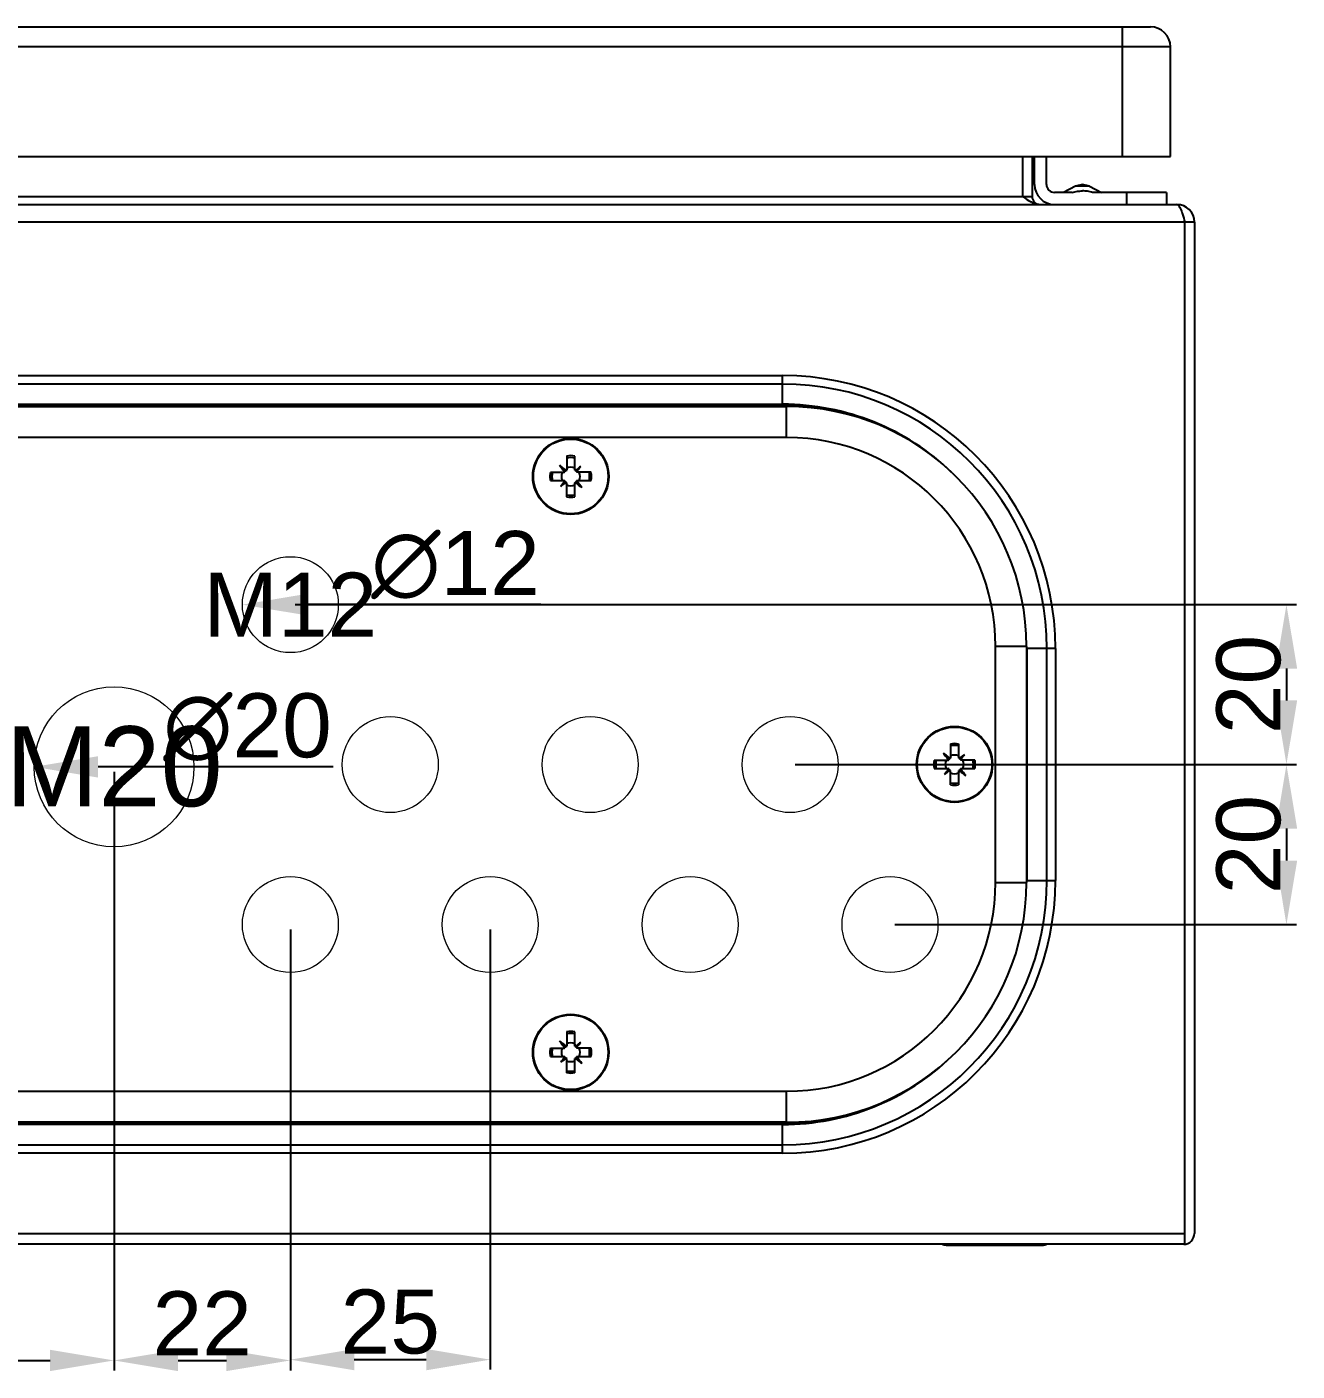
# Model space of a CAD drawing. Header units: millimetres. Extents: x 46697 to 52144, y 25488 to 34806.
# Drawn here: x 50883.4 to 51042.3, y 30668.3 to 30836.4 of the extents above; entities that cross this region are included whole.
import ezdxf

# ---------------------------------------------------------------- set-up
doc = ezdxf.new("R2010")
doc.units = ezdxf.units.MM
doc.layers.add('000-KOTIRANJE', color=254, linetype='Continuous', lineweight=5)
doc.layers.add('000-PI-Oprema', color=30, linetype='Continuous', lineweight=5)
doc.layers.add('000-PI-NO PLOT', color=6, linetype='Continuous', lineweight=5, plot=False)
doc.layers.add('000-PI-ORMAR', color=51, linetype='Continuous')
doc.styles.get("Standard").update_dxf_attribs({"font": 'arial.ttf'})
doc.dimstyles.new('ISO-25-lb', dxfattribs={"dimtxt": 8, "dimasz": 8, "dimexe": 1.25, "dimexo": 0.625, "dimtad": 1, "dimdec": 1, "dimtxsty": 'Standard', "dimcen": 5, "dimadec": 0, "dimazin": 0, "dimtfac": 1, "dimtdec": 1, "dimtmove": 0, "dimatfit": 3, "dimfxl": 1, "dimarcsym": 0})

# ---------------------------------------------------------------- blocks, each defined once
blk = doc.blocks.new('NSYCRN325150_bottom')
at = {"layer": '000-PI-ORMAR'}
for p, q in [((49561.72, 30888.93), (49801.72, 30888.93)), ((49798.22, 30872.73), (49798.22, 30888.93)), ((49804.22, 30886.43), (49559.22, 30886.43)), ((49804.22, 30872.73), (49804.22, 30886.43)), ((49559.22, 30872.73), (49804.22, 30872.73)), ((49785.72, 30872.73), (49785.72, 30867.73)), ((49786.92, 30872.73), (49786.92, 30867.73)), ((49787.22, 30869.23), (49787.22, 30872.73)), ((49788.72, 30869.23), (49788.72, 30872.73)), ((49792.36, 30869.02), (49790.85, 30868.23)), ((49793.22, 30869.23), (49792.36, 30869.02)), ((49794.08, 30869.02), (49792.36, 30869.02)), ((49794.08, 30869.02), (49793.22, 30869.23)), ((49794.08, 30869.02), (49795.59, 30868.23)), ((49577.52, 30867.73), (49786.92, 30867.73)), ((49791.95, 30868.23), (49789.72, 30868.23)), ((49803.72, 30868.23), (49794.49, 30868.23)), ((49798.72, 30868.23), (49798.72, 30866.73)), ((49803.72, 30868.23), (49803.72, 30866.73)), ((49559.42, 30866.73), (49805.02, 30866.73)), ((49807.22, 30864.53), (49557.22, 30864.53)), ((49806.02, 30736.73), (49806.02, 30864.53)), ((49807.22, 30864.53), (49807.22, 30738.07)), ((49608.72, 30845.34), (49755.72, 30845.34)), ((49755.72, 30841.68), (49755.72, 30845.34)), ((49755.72, 30844.28), (49608.72, 30844.28)), ((49608.22, 30841.47), (49756.22, 30841.47)), ((49608.72, 30841.75), (49755.72, 30841.75)), ((49755.72, 30841.68), (49608.72, 30841.68)), ((49756.22, 30837.59), (49756.22, 30841.47)), ((49756.22, 30837.59), (49608.22, 30837.59)), ((49728.71, 30835.27), (49728.71, 30833.5)), ((49729.74, 30833.5), (49729.74, 30835.27)), ((49728.49, 30833.45), (49727.83, 30834.11)), ((49728.4, 30833.54), (49728.56, 30833.54)), ((49728.4, 30833.54), (49728.4, 30833.38)), ((49728.57, 30833.54), (49728.56, 30833.54)), ((49728.71, 30833.68), (49728.57, 30833.54)), ((49728.57, 30833.54), (49728.66, 30833.45)), ((49728.66, 30833.45), (49728.71, 30833.5)), ((49729.87, 30833.54), (49729.74, 30833.68)), ((49729.74, 30833.5), (49729.78, 30833.45)), ((49729.87, 30833.54), (49729.78, 30833.45)), ((49729.93, 30833.54), (49729.87, 30833.54)), ((49730.04, 30833.54), (49729.93, 30833.54)), ((49729.95, 30833.45), (49730.47, 30833.97)), ((49730.04, 30833.54), (49730.04, 30833.43)), ((49726.86, 30832.72), (49726.61, 30832.72)), ((49726.67, 30833.24), (49728.44, 30833.24)), ((49726.67, 30832.21), (49728.44, 30832.21)), ((49728.49, 30831.99), (49727.98, 30831.48)), ((49728.4, 30833.37), (49728.26, 30833.24)), ((49728.26, 30832.21), (49728.4, 30832.07)), ((49728.4, 30833.38), (49728.4, 30833.37)), ((49728.4, 30833.37), (49728.49, 30833.28)), ((49728.4, 30832.07), (49728.49, 30832.16)), ((49728.4, 30832.01), (49728.4, 30832.07)), ((49728.4, 30831.9), (49728.4, 30832.01)), ((49728.4, 30831.9), (49728.51, 30831.9)), ((49728.44, 30833.24), (49728.49, 30833.28)), ((49728.49, 30832.16), (49728.44, 30832.21)), ((49728.66, 30833.45), (49728.49, 30833.45)), ((49728.49, 30833.45), (49728.49, 30833.28)), ((49728.49, 30832.16), (49728.49, 30831.99)), ((49728.49, 30831.99), (49728.66, 30831.99)), ((49728.57, 30831.9), (49728.51, 30831.9)), ((49728.57, 30831.9), (49728.66, 30831.99)), ((49728.57, 30831.9), (49728.71, 30831.76)), ((49728.71, 30831.94), (49728.66, 30831.99)), ((49728.71, 30830.17), (49728.71, 30831.94)), ((49729.78, 30831.99), (49729.74, 30831.94)), ((49729.74, 30830.17), (49729.74, 30831.94)), ((49729.74, 30831.76), (49729.87, 30831.9)), ((49729.95, 30833.45), (49729.78, 30833.45)), ((49729.78, 30831.99), (49729.95, 30831.99)), ((49729.87, 30831.9), (49729.78, 30831.99)), ((49729.88, 30831.9), (49729.87, 30831.9)), ((49730.04, 30831.9), (49729.88, 30831.9)), ((49729.95, 30833.28), (49729.95, 30833.45)), ((49730.04, 30833.37), (49729.95, 30833.28)), ((49729.95, 30833.28), (49730, 30833.24)), ((49730, 30832.21), (49729.95, 30832.16)), ((49729.95, 30831.99), (49729.95, 30832.16)), ((49730.04, 30832.07), (49729.95, 30832.16)), ((49729.95, 30831.99), (49730.61, 30831.33)), ((49731.77, 30833.24), (49730, 30833.24)), ((49730, 30832.21), (49731.77, 30832.21)), ((49730.04, 30833.37), (49730.04, 30833.43)), ((49730.18, 30833.24), (49730.04, 30833.37)), ((49730.04, 30832.07), (49730.18, 30832.21)), ((49730.04, 30832.07), (49730.04, 30832.06)), ((49730.04, 30832.06), (49730.04, 30831.9)), ((49731.58, 30832.72), (49731.83, 30832.72)), ((49786.22, 30811.47), (49782.34, 30811.47)), ((49782.34, 30781.97), (49782.34, 30811.47)), ((49786.22, 30811.47), (49786.22, 30781.97)), ((49789.84, 30811.22), (49786.25, 30811.22)), ((49786.25, 30811.22), (49786.25, 30782.22)), ((49788.78, 30782.22), (49788.78, 30811.22)), ((49789.84, 30811.22), (49789.84, 30782.22)), ((49776.71, 30799.27), (49776.71, 30797.5)), ((49777.74, 30797.5), (49777.74, 30799.27)), ((49774.86, 30796.72), (49774.61, 30796.72)), ((49774.67, 30797.24), (49776.44, 30797.24)), ((49776.49, 30797.45), (49775.83, 30798.11)), ((49776.4, 30797.37), (49776.26, 30797.24)), ((49776.4, 30797.54), (49776.56, 30797.54)), ((49776.4, 30797.54), (49776.4, 30797.38)), ((49776.4, 30797.38), (49776.4, 30797.37)), ((49776.4, 30797.37), (49776.49, 30797.28)), ((49776.44, 30797.24), (49776.49, 30797.28)), ((49776.66, 30797.45), (49776.49, 30797.45)), ((49776.49, 30797.45), (49776.49, 30797.28)), ((49776.57, 30797.54), (49776.56, 30797.54)), ((49776.71, 30797.68), (49776.57, 30797.54)), ((49776.57, 30797.54), (49776.66, 30797.45)), ((49776.66, 30797.45), (49776.71, 30797.5)), ((49777.87, 30797.54), (49777.74, 30797.68)), ((49777.74, 30797.5), (49777.78, 30797.45)), ((49777.87, 30797.54), (49777.78, 30797.45)), ((49777.95, 30797.45), (49777.78, 30797.45)), ((49777.93, 30797.54), (49777.87, 30797.54)), ((49778.04, 30797.54), (49777.93, 30797.54)), ((49777.95, 30797.45), (49778.47, 30797.97)), ((49777.95, 30797.28), (49777.95, 30797.45)), ((49778.04, 30797.37), (49777.95, 30797.28)), ((49777.95, 30797.28), (49778, 30797.24)), ((49779.77, 30797.24), (49778, 30797.24)), ((49778.04, 30797.54), (49778.04, 30797.43)), ((49778.04, 30797.37), (49778.04, 30797.43)), ((49778.18, 30797.24), (49778.04, 30797.37)), ((49779.58, 30796.72), (49779.83, 30796.72)), ((49774.67, 30796.21), (49776.44, 30796.21)), ((49776.49, 30795.99), (49775.98, 30795.48)), ((49776.26, 30796.21), (49776.4, 30796.07)), ((49776.4, 30796.07), (49776.49, 30796.16)), ((49776.4, 30796.01), (49776.4, 30796.07)), ((49776.4, 30795.9), (49776.4, 30796.01)), ((49776.4, 30795.9), (49776.51, 30795.9)), ((49776.49, 30796.16), (49776.44, 30796.21)), ((49776.49, 30796.16), (49776.49, 30795.99)), ((49776.49, 30795.99), (49776.66, 30795.99)), ((49776.57, 30795.9), (49776.51, 30795.9)), ((49776.57, 30795.9), (49776.66, 30795.99)), ((49776.57, 30795.9), (49776.71, 30795.76)), ((49776.71, 30795.94), (49776.66, 30795.99)), ((49776.71, 30794.17), (49776.71, 30795.94)), ((49777.78, 30795.99), (49777.74, 30795.94)), ((49777.74, 30794.17), (49777.74, 30795.94)), ((49777.74, 30795.76), (49777.87, 30795.9)), ((49777.78, 30795.99), (49777.95, 30795.99)), ((49777.87, 30795.9), (49777.78, 30795.99)), ((49777.88, 30795.9), (49777.87, 30795.9)), ((49778.04, 30795.9), (49777.88, 30795.9)), ((49778, 30796.21), (49777.95, 30796.16)), ((49778.04, 30796.07), (49777.95, 30796.16)), ((49777.95, 30795.99), (49777.95, 30796.16)), ((49777.95, 30795.99), (49778.61, 30795.33)), ((49778, 30796.21), (49779.77, 30796.21)), ((49778.04, 30796.07), (49778.18, 30796.21)), ((49778.04, 30796.07), (49778.04, 30796.06)), ((49778.04, 30796.06), (49778.04, 30795.9)), ((49782.34, 30781.97), (49786.22, 30781.97)), ((49786.25, 30782.22), (49789.84, 30782.22)), ((49728.71, 30763.27), (49728.71, 30761.5)), ((49729.74, 30761.5), (49729.74, 30763.27)), ((49726.67, 30761.24), (49728.44, 30761.24)), ((49728.49, 30761.45), (49727.83, 30762.11)), ((49728.4, 30761.37), (49728.26, 30761.24)), ((49728.4, 30761.54), (49728.56, 30761.54)), ((49728.4, 30761.54), (49728.4, 30761.38)), ((49728.4, 30761.38), (49728.4, 30761.37)), ((49728.4, 30761.37), (49728.49, 30761.28)), ((49728.44, 30761.24), (49728.49, 30761.28)), ((49728.66, 30761.45), (49728.49, 30761.45)), ((49728.49, 30761.45), (49728.49, 30761.28)), ((49728.57, 30761.54), (49728.56, 30761.54)), ((49728.71, 30761.68), (49728.57, 30761.54)), ((49728.57, 30761.54), (49728.66, 30761.45)), ((49728.66, 30761.45), (49728.71, 30761.5)), ((49729.87, 30761.54), (49729.74, 30761.68)), ((49729.74, 30761.5), (49729.78, 30761.45)), ((49729.87, 30761.54), (49729.78, 30761.45)), ((49729.95, 30761.45), (49729.78, 30761.45)), ((49729.93, 30761.54), (49729.87, 30761.54)), ((49730.04, 30761.54), (49729.93, 30761.54)), ((49729.95, 30761.45), (49730.47, 30761.97)), ((49729.95, 30761.28), (49729.95, 30761.45)), ((49730.04, 30761.37), (49729.95, 30761.28)), ((49729.95, 30761.28), (49730, 30761.24)), ((49731.77, 30761.24), (49730, 30761.24)), ((49730.04, 30761.54), (49730.04, 30761.43)), ((49730.04, 30761.37), (49730.04, 30761.43)), ((49730.18, 30761.24), (49730.04, 30761.37)), ((49726.86, 30760.72), (49726.61, 30760.72)), ((49726.67, 30760.21), (49728.44, 30760.21)), ((49728.49, 30759.99), (49727.98, 30759.48)), ((49728.26, 30760.21), (49728.4, 30760.07)), ((49728.4, 30760.07), (49728.49, 30760.16)), ((49728.4, 30760.01), (49728.4, 30760.07)), ((49728.4, 30759.9), (49728.4, 30760.01)), ((49728.4, 30759.9), (49728.51, 30759.9)), ((49728.49, 30760.16), (49728.44, 30760.21)), ((49728.49, 30760.16), (49728.49, 30759.99)), ((49728.49, 30759.99), (49728.66, 30759.99)), ((49728.57, 30759.9), (49728.51, 30759.9)), ((49728.57, 30759.9), (49728.66, 30759.99)), ((49728.57, 30759.9), (49728.71, 30759.76)), ((49728.71, 30759.94), (49728.66, 30759.99)), ((49728.71, 30758.17), (49728.71, 30759.94)), ((49729.78, 30759.99), (49729.74, 30759.94)), ((49729.74, 30758.17), (49729.74, 30759.94)), ((49729.74, 30759.76), (49729.87, 30759.9)), ((49729.78, 30759.99), (49729.95, 30759.99)), ((49729.87, 30759.9), (49729.78, 30759.99)), ((49729.88, 30759.9), (49729.87, 30759.9)), ((49730.04, 30759.9), (49729.88, 30759.9)), ((49730, 30760.21), (49729.95, 30760.16)), ((49730.04, 30760.07), (49729.95, 30760.16)), ((49729.95, 30759.99), (49729.95, 30760.16)), ((49729.95, 30759.99), (49730.61, 30759.33)), ((49730, 30760.21), (49731.77, 30760.21)), ((49730.04, 30760.07), (49730.18, 30760.21)), ((49730.04, 30760.07), (49730.04, 30760.06)), ((49730.04, 30760.06), (49730.04, 30759.9)), ((49731.58, 30760.72), (49731.83, 30760.72)), ((49608.22, 30755.85), (49756.22, 30755.85)), ((49756.22, 30751.97), (49756.22, 30755.85)), ((49756.22, 30751.97), (49608.22, 30751.97)), ((49608.72, 30751.76), (49755.72, 30751.76)), ((49755.72, 30751.69), (49608.72, 30751.69)), ((49755.72, 30748.1), (49755.72, 30751.76)), ((49608.72, 30749.16), (49755.72, 30749.16)), ((49755.72, 30748.1), (49608.72, 30748.1)), ((49557.22, 30738.07), (49806.02, 30738.07)), ((49805.87, 30736.72), (49559.42, 30736.72)), ((49776.3, 30736.62), (49788.14, 30736.62)), ((49806.02, 30736.73), (49805.87, 30736.72))]:
    blk.add_line(p, q, dxfattribs=at)
for centre, radius in [((49729.22, 30832.72), 4.75), ((49729.22, 30832.72), 4.67), ((49777.22, 30796.72), 4.75), ((49777.22, 30796.72), 4.67), ((49729.22, 30760.72), 4.75), ((49729.22, 30760.72), 4.67)]:
    blk.add_circle(centre, radius, dxfattribs=at)
for centre, radius, start, end in [((49801.72, 30886.43), 2.5, 0, 90), ((49789.72, 30869.23), 2.5, 180, 270), ((49789.72, 30869.23), 1, 180, 270), ((49787.92, 30867.73), 1, 180, 270), ((49805.02, 30864.53), 2.2, 0, 90), ((49755.72, 30811.22), 34.12, 0, 90), ((49755.72, 30811.22), 33.06, 0, 90), ((49755.72, 30811.22), 30.53, 46.0952, 90), ((49755.72, 30811.22), 30.46, 62.0222, 90), ((49756.22, 30811.47), 30, 0, 90), ((49756.22, 30811.47), 26.12, 0, 90), ((49729.22, 30832.93), 2.39, 77.579, 102.421), ((49720.91, 30824.47), 11.87, 49.8549, 54.3133), ((49737.36, 30840.95), 11.73, 215.6598, 220.1721), ((49729.22, 30832.91), 2.17, 76.2841, 103.7159), ((49729.22, 30832.72), 1.17, 63.8852, 116.1148), ((49737.51, 30824.5), 11.8, 126.666, 129.9788), ((49720.92, 30841.07), 11.9, 320.0351, 323.3202), ((49729.02, 30832.72), 2.4, 167.5983, 179.9804), ((49729.02, 30832.72), 2.4, 180.0183, 192.4029), ((49729.04, 30832.72), 2.18, 166.2955, 179.9897), ((49729.04, 30832.72), 2.18, 180.0103, 193.7044), ((49737.51, 30824.37), 11.89, 140.0346, 143.3206), ((49720.93, 30840.94), 11.8, 306.6662, 309.9785), ((49729.22, 30832.72), 1.17, 153.8852, 206.1148), ((49737.53, 30840.96), 11.86, 229.8529, 234.3152), ((49721.08, 30824.49), 11.73, 35.6597, 40.1721), ((49729.22, 30832.72), 1.17, 333.8852, 26.1148), ((49729.4, 30832.72), 2.18, 0.0103, 13.7046), ((49729.4, 30832.72), 2.18, 346.2954, 359.9894), ((49729.42, 30832.72), 2.4, 0.0196, 12.4018), ((49729.42, 30832.72), 2.4, 347.5978, 359.9802), ((49729.22, 30832.72), 1.17, 243.8852, 296.1148), ((49729.22, 30832.53), 2.17, 256.286, 283.714), ((49729.22, 30832.51), 2.39, 257.5768, 282.4232), ((49755.72, 30811.22), 30.53, 0, 0.4739), ((49777.22, 30796.93), 2.39, 77.579, 102.421), ((49777.22, 30796.91), 2.17, 76.2841, 103.7159), ((49777.02, 30796.72), 2.4, 167.5983, 179.9804), ((49777.02, 30796.72), 2.4, 180.0183, 192.4029), ((49777.04, 30796.72), 2.18, 166.2955, 179.9897), ((49777.04, 30796.72), 2.18, 180.0103, 193.7044), ((49768.91, 30788.47), 11.87, 49.8549, 54.3133), ((49785.36, 30804.95), 11.73, 215.6598, 220.1721), ((49777.22, 30796.72), 1.17, 153.8852, 206.1148), ((49777.22, 30796.72), 1.17, 63.8852, 116.1148), ((49785.51, 30788.5), 11.8, 126.666, 129.9788), ((49768.92, 30805.07), 11.9, 320.0351, 323.3202), ((49777.22, 30796.72), 1.17, 333.8852, 26.1148), ((49777.4, 30796.72), 2.18, 0.0103, 13.7046), ((49777.4, 30796.72), 2.18, 346.2954, 359.9894), ((49777.42, 30796.72), 2.4, 0.0196, 12.4018), ((49777.42, 30796.72), 2.4, 347.5978, 359.9802), ((49785.51, 30788.37), 11.89, 140.0346, 143.3206), ((49768.93, 30804.94), 11.8, 306.6662, 309.9785), ((49777.22, 30796.72), 1.17, 243.8852, 296.1148), ((49785.53, 30804.96), 11.86, 229.8529, 234.3152), ((49769.08, 30788.49), 11.73, 35.6597, 40.1721), ((49777.22, 30796.53), 2.17, 256.286, 283.714), ((49777.22, 30796.51), 2.39, 257.5768, 282.4232), ((49755.72, 30782.22), 34.12, 270, 0), ((49755.72, 30782.22), 33.06, 270, 0), ((49756.22, 30781.97), 30, 270, 0), ((49756.22, 30781.97), 26.12, 270, 360), ((49755.72, 30782.22), 30.53, 359.5261, 0), ((49729.22, 30760.93), 2.39, 77.579, 102.421), ((49729.22, 30760.91), 2.17, 76.2841, 103.7159), ((49729.02, 30760.72), 2.4, 167.5983, 179.9804), ((49729.04, 30760.72), 2.18, 166.2955, 179.9897), ((49720.91, 30752.47), 11.87, 49.8549, 54.3133), ((49737.36, 30768.95), 11.73, 215.6598, 220.1721), ((49729.22, 30760.72), 1.17, 153.8852, 206.1148), ((49729.22, 30760.72), 1.17, 63.8852, 116.1148), ((49737.51, 30752.5), 11.8, 126.666, 129.9788), ((49720.92, 30769.07), 11.9, 320.0351, 323.3202), ((49729.22, 30760.72), 1.17, 333.8852, 26.1148), ((49729.4, 30760.72), 2.18, 0.0103, 13.7046), ((49729.42, 30760.72), 2.4, 0.0196, 12.4018), ((49729.02, 30760.72), 2.4, 180.0183, 192.4029), ((49729.04, 30760.72), 2.18, 180.0103, 193.7044), ((49737.51, 30752.37), 11.89, 140.0346, 143.3206), ((49720.93, 30768.94), 11.8, 306.6662, 309.9785), ((49729.22, 30760.72), 1.17, 243.8852, 296.1148), ((49737.53, 30768.96), 11.86, 229.8529, 234.3152), ((49721.08, 30752.49), 11.73, 35.6597, 40.1721), ((49729.4, 30760.72), 2.18, 346.2954, 359.9894), ((49729.42, 30760.72), 2.4, 347.5978, 359.9802), ((49755.72, 30782.22), 30.53, 270, 313.9048), ((49729.22, 30760.53), 2.17, 256.286, 283.714), ((49729.22, 30760.51), 2.39, 257.5768, 282.4232), ((49755.72, 30782.22), 30.46, 270, 297.9768), ((49805.87, 30738.07), 1.35, 270.4539, 0), ((49776.3, 30738.62), 2, 253.4183, 270), ((49788.14, 30738.62), 2, 270, 286.5817)]:
    blk.add_arc(centre, radius, start, end, dxfattribs=at)
for points, knots in [([(49785.72, 30867.73), (49785.8, 30867.68), (49786.09, 30867.47), (49786.39, 30867.26), (49786.63, 30867.13)], [0, 0, 0, 0, 0.254814, 1, 1, 1, 1]), ([(49786.63, 30867.13), (49786.83, 30867.01), (49787.24, 30866.81), (49787.7, 30866.73), (49787.92, 30866.73)], [0, 0, 0, 0, 0.520028, 1, 1, 1, 1]), ([(49791.95, 30868.23), (49792.16, 30868.29), (49792.58, 30868.39), (49793.01, 30868.42), (49793.22, 30868.42)], [0, 0, 0, 0, 0.500092, 1, 1, 1, 1]), ([(49794.49, 30868.23), (49794.28, 30868.29), (49793.86, 30868.39), (49793.43, 30868.42), (49793.22, 30868.42)], [0, 0, 0, 0, 0.500084, 1, 1, 1, 1]), ([(49805.02, 30866.73), (49805.15, 30866.73), (49805.34, 30866.49), (49805.49, 30866.17), (49805.58, 30865.93), (49805.63, 30865.79)], [0, 0, 0, 0, 0.342978, 0.633916, 1, 1, 1, 1]), ([(49805.63, 30865.79), (49805.66, 30865.7), (49805.8, 30865.28), (49805.93, 30864.86), (49806.02, 30864.53)], [0, 0, 0, 0, 0.230694, 1, 1, 1, 1])]:
    blk.add_open_spline(points, degree=3, knots=knots, dxfattribs=at)
blk = doc.blocks.new('*D277')
at = {"layer": '000-KOTIRANJE', "color": 0, "linetype": 'Continuous', "lineweight": -2, "ltscale": 0.25, "transparency": 16777216}
for p, q in [((50844.31, 30743.55), (50844.31, 30668.39)), ((50894.31, 30743.23), (50894.31, 30668.39)), ((50852.31, 30669.64), (50886.31, 30669.64))]:
    blk.add_line(p, q, dxfattribs=at)
at = {"layer": '000-KOTIRANJE', "color": 0, "ltscale": 0.25, "transparency": 16777216}
for points in [[(50852.31, 30670.97), (50852.31, 30668.31), (50844.31, 30669.64)], [(50886.31, 30670.97), (50886.31, 30668.31), (50894.31, 30669.64)]]:
    blk.add_solid(points, dxfattribs=at)
at = {"layer": 'Defpoints', "color": 0, "ltscale": 0.25, "transparency": 16777216}
for p in [(50844.31, 30744.17), (50894.31, 30743.86), (50894.31, 30669.64)]:
    blk.add_point(p, dxfattribs=at)
at = {"layer": '000-KOTIRANJE', "color": 0, "ltscale": 0.25, "transparency": 16777216, "insert": (50869.31, 30674.35), "char_height": 8, "attachment_point": 5}
blk.add_mtext('50', dxfattribs=at)
blk = doc.blocks.new('*U302')
at = {"layer": '000-PI-Oprema', "ltscale": 0.25}
blk.add_circle((0, 0), 6, dxfattribs=at)
blk = doc.blocks.new('*U303')
at = {"layer": '000-PI-Oprema', "color": 0, "linetype": 'ByBlock', "lineweight": -2, "transparency": 16777216}
for p in [(0, 0), (25, 0), (50, 0)]:
    blk.add_blockref('*U302', p, dxfattribs=at)
blk = doc.blocks.new('*U304')
at = {"layer": '000-PI-Oprema', "ltscale": 0.25}
blk.add_circle((0, 0), 6, dxfattribs=at)
blk = doc.blocks.new('*U305')
at = {"layer": '000-PI-Oprema', "color": 0, "linetype": 'ByBlock', "lineweight": -2, "transparency": 16777216}
for p in [(0, 0), (25, 0), (50, 0), (75, 0)]:
    blk.add_blockref('*U304', p, dxfattribs=at)
blk = doc.blocks.new('*D361')
at = {"layer": '000-KOTIRANJE', "color": 0, "linetype": 'Continuous', "lineweight": -2, "ltscale": 0.25, "transparency": 16777216}
for p, q in [((50916.36, 30723.52), (50916.36, 30668.49)), ((50941.36, 30723.52), (50941.36, 30668.49)), ((50924.36, 30669.74), (50933.36, 30669.74))]:
    blk.add_line(p, q, dxfattribs=at)
at = {"layer": '000-KOTIRANJE', "color": 0, "ltscale": 0.25, "transparency": 16777216}
for points in [[(50924.36, 30671.07), (50924.36, 30668.41), (50916.36, 30669.74)], [(50933.36, 30671.07), (50933.36, 30668.41), (50941.36, 30669.74)]]:
    blk.add_solid(points, dxfattribs=at)
at = {"layer": 'Defpoints', "color": 0, "ltscale": 0.25, "transparency": 16777216}
for p in [(50916.36, 30724.14), (50941.36, 30724.14), (50941.36, 30669.74)]:
    blk.add_point(p, dxfattribs=at)
at = {"layer": '000-KOTIRANJE', "color": 0, "ltscale": 0.25, "transparency": 16777216, "insert": (50928.86, 30674.45), "char_height": 8, "attachment_point": 5}
blk.add_mtext('25', dxfattribs=at)
blk = doc.blocks.new('*D362')
at = {"layer": '000-KOTIRANJE', "color": 0, "linetype": 'Continuous', "lineweight": -2, "ltscale": 0.25, "transparency": 16777216}
for p, q in [((50979.48, 30744.14), (51042.19, 30744.14)), ((51040.94, 30736.14), (51040.94, 30732.14)), ((50991.98, 30724.14), (51042.19, 30724.14))]:
    blk.add_line(p, q, dxfattribs=at)
at = {"layer": '000-KOTIRANJE', "color": 0, "ltscale": 0.25, "transparency": 16777216}
for points in [[(51039.61, 30736.14), (51042.28, 30736.14), (51040.94, 30744.14)], [(51039.61, 30732.14), (51042.28, 30732.14), (51040.94, 30724.14)]]:
    blk.add_solid(points, dxfattribs=at)
at = {"layer": 'Defpoints', "color": 0, "ltscale": 0.25, "transparency": 16777216}
for p in [(50978.86, 30744.14), (50991.36, 30724.14), (51040.94, 30724.14)]:
    blk.add_point(p, dxfattribs=at)
at = {"layer": '000-KOTIRANJE', "color": 0, "ltscale": 0.25, "transparency": 16777216, "insert": (51036.23, 30734.14), "char_height": 8, "attachment_point": 5, "rotation": 90}
blk.add_mtext('20', dxfattribs=at)
blk = doc.blocks.new('*D363')
at = {"layer": '000-KOTIRANJE', "color": 0, "linetype": 'Continuous', "lineweight": -2, "ltscale": 0.25, "transparency": 16777216}
for p, q in [((50894.31, 30743.23), (50894.31, 30668.39)), ((50916.36, 30723.42), (50916.36, 30668.39)), ((50902.31, 30669.64), (50908.36, 30669.64))]:
    blk.add_line(p, q, dxfattribs=at)
at = {"layer": '000-KOTIRANJE', "color": 0, "ltscale": 0.25, "transparency": 16777216}
for points in [[(50902.31, 30670.97), (50902.31, 30668.31), (50894.31, 30669.64)], [(50908.36, 30670.97), (50908.36, 30668.31), (50916.36, 30669.64)]]:
    blk.add_solid(points, dxfattribs=at)
at = {"layer": 'Defpoints', "color": 0, "ltscale": 0.25, "transparency": 16777216}
for p in [(50894.31, 30743.86), (50916.36, 30724.04), (50916.36, 30669.64)]:
    blk.add_point(p, dxfattribs=at)
at = {"layer": '000-KOTIRANJE', "color": 0, "ltscale": 0.25, "transparency": 16777216, "insert": (50905.34, 30674.28), "char_height": 8, "attachment_point": 5}
blk.add_mtext('22', dxfattribs=at)
blk = doc.blocks.new('*D381')
at = {"layer": '000-KOTIRANJE', "color": 0, "linetype": 'Continuous', "lineweight": -2, "ltscale": 0.25, "transparency": 16777216}
for p, q in [((50916.98, 30764.14), (51042.19, 30764.14)), ((51040.94, 30756.14), (51040.94, 30752.17)), ((51005.18, 30744.17), (51042.19, 30744.17))]:
    blk.add_line(p, q, dxfattribs=at)
at = {"layer": '000-KOTIRANJE', "color": 0, "ltscale": 0.25, "transparency": 16777216}
for points in [[(51039.61, 30756.14), (51042.28, 30756.14), (51040.94, 30764.14)], [(51039.61, 30752.17), (51042.28, 30752.17), (51040.94, 30744.17)]]:
    blk.add_solid(points, dxfattribs=at)
at = {"layer": 'Defpoints', "color": 0, "ltscale": 0.25, "transparency": 16777216}
for p in [(50916.36, 30764.14), (51004.55, 30744.17), (51040.94, 30744.17)]:
    blk.add_point(p, dxfattribs=at)
at = {"layer": '000-KOTIRANJE', "color": 0, "ltscale": 0.25, "transparency": 16777216, "insert": (51036.23, 30754.16), "char_height": 8, "attachment_point": 5, "rotation": 90}
blk.add_mtext('20', dxfattribs=at)
blk = doc.blocks.new('*D395')
at = {"layer": '000-KOTIRANJE', "color": 0, "linetype": 'Continuous', "lineweight": -2, "ltscale": 0.25, "transparency": 16777216}
blk.add_line((50921.7, 30743.86), (50892.31, 30743.86), dxfattribs=at)
at = {"layer": '000-KOTIRANJE', "color": 0, "ltscale": 0.25, "transparency": 16777216}
blk.add_solid([(50892.31, 30745.19), (50892.31, 30742.52), (50884.31, 30743.86)], dxfattribs=at)
at = {"layer": 'Defpoints', "color": 0, "ltscale": 0.25, "transparency": 16777216}
for p in [(50884.31, 30743.86), (50904.31, 30743.86)]:
    blk.add_point(p, dxfattribs=at)
at = {"layer": '000-KOTIRANJE', "color": 0, "ltscale": 0.25, "transparency": 16777216, "insert": (50911, 30748.79), "char_height": 8, "attachment_point": 5}
blk.add_mtext('∅20', dxfattribs=at)
blk = doc.blocks.new('*D396')
at = {"layer": '000-KOTIRANJE', "color": 0, "linetype": 'Continuous', "lineweight": -2, "ltscale": 0.25, "transparency": 16777216}
blk.add_line((50947.69, 30764.14), (50918.36, 30764.14), dxfattribs=at)
at = {"layer": '000-KOTIRANJE', "color": 0, "ltscale": 0.25, "transparency": 16777216}
blk.add_solid([(50918.36, 30765.48), (50918.36, 30762.81), (50910.36, 30764.14)], dxfattribs=at)
at = {"layer": 'Defpoints', "color": 0, "ltscale": 0.25, "transparency": 16777216}
for p in [(50910.36, 30764.14), (50922.36, 30764.14)]:
    blk.add_point(p, dxfattribs=at)
at = {"layer": '000-KOTIRANJE', "color": 0, "ltscale": 0.25, "transparency": 16777216, "insert": (50937.03, 30769.08), "char_height": 8, "attachment_point": 5}
blk.add_mtext('∅12', dxfattribs=at)

msp = doc.modelspace()

# ---------------------------------------------------------------- linework, layer by layer
at = {"layer": '000-PI-Oprema', "ltscale": 0.25}
for centre, radius in [((50916.36, 30764.14), 6), ((50894.31, 30743.86), 10)]:
    msp.add_circle(centre, radius, dxfattribs=at)

# ---------------------------------------------------------------- block references
at = {"layer": '000-PI-Oprema'}
for name, p in [('*U303', (50928.86, 30744.14)), ('*U305', (50916.36, 30724.14))]:
    msp.add_blockref(name, p, dxfattribs=at)
at = {"layer": '000-PI-ORMAR'}
msp.add_blockref('NSYCRN325150_bottom', (1222.21, -52.55), dxfattribs=at)

# ---------------------------------------------------------------- texts
at = {"layer": '000-PI-NO PLOT', "ltscale": 0.25, "attachment_point": 5}
for s, insert, char_height in [('\\pxqc;M12', (50916.36, 30764.14), 8), ('\\pxqc;{\\fArial|b0|i0|c238|p34;M20}', (50894.31, 30743.86), 10)]:
    msp.add_mtext_dynamic_manual_height_columns(s, width=52.4265, gutter_width=12.5, heights=[0], dxfattribs=dict(at, insert=insert, char_height=char_height))

# ---------------------------------------------------------------- dimensions: what is measured, and where the dimension line sits
at = {"layer": '000-KOTIRANJE', "ltscale": 0.25}
for p1, p2, picture, middle in [((50922.36, 30764.14), (50910.36, 30764.14), '*D396', (50937.03, 30764.14)), ((50904.31, 30743.86), (50884.31, 30743.86), '*D395', (50911, 30743.86))]:
    dim = msp.add_diameter_dim_2p(p1=p1, p2=p2, dimstyle='ISO-25-lb', dxfattribs=at)
    dim.commit()
    dim.dimension.update_dxf_attribs({"geometry": picture, "text_midpoint": middle, "dimtype": 163})
for base, p1, p2, picture, middle in [((51040.94, 30744.17), (50916.36, 30764.14), (51004.55, 30744.17), '*D381', (51036.23, 30754.16)), ((51040.94, 30724.14), (50978.86, 30744.14), (50991.36, 30724.14), '*D362', (51036.23, 30734.14))]:
    dim = msp.add_linear_dim(base=base, p1=p1, p2=p2, angle=90, dimstyle='ISO-25-lb', dxfattribs=at)
    dim.commit()
    dim.dimension.update_dxf_attribs({"geometry": picture, "text_midpoint": middle})
for base, p1, p2, picture, middle in [((50894.31, 30669.64), (50844.31, 30744.17), (50894.31, 30743.86), '*D277', (50869.31, 30674.35)), ((50916.3594, 30669.6399), (50894.3107, 30743.8582), (50916.3594, 30724.0447), '*D363', (50905.3351, 30674.2812)), ((50941.36, 30669.74), (50916.36, 30724.14), (50941.36, 30724.14), '*D361', (50928.86, 30674.45))]:
    dim = msp.add_linear_dim(base=base, p1=p1, p2=p2, dimstyle='ISO-25-lb', dxfattribs=at)
    dim.commit()
    dim.dimension.update_dxf_attribs({"geometry": picture, "text_midpoint": middle})

doc.saveas('drawing.dxf')
